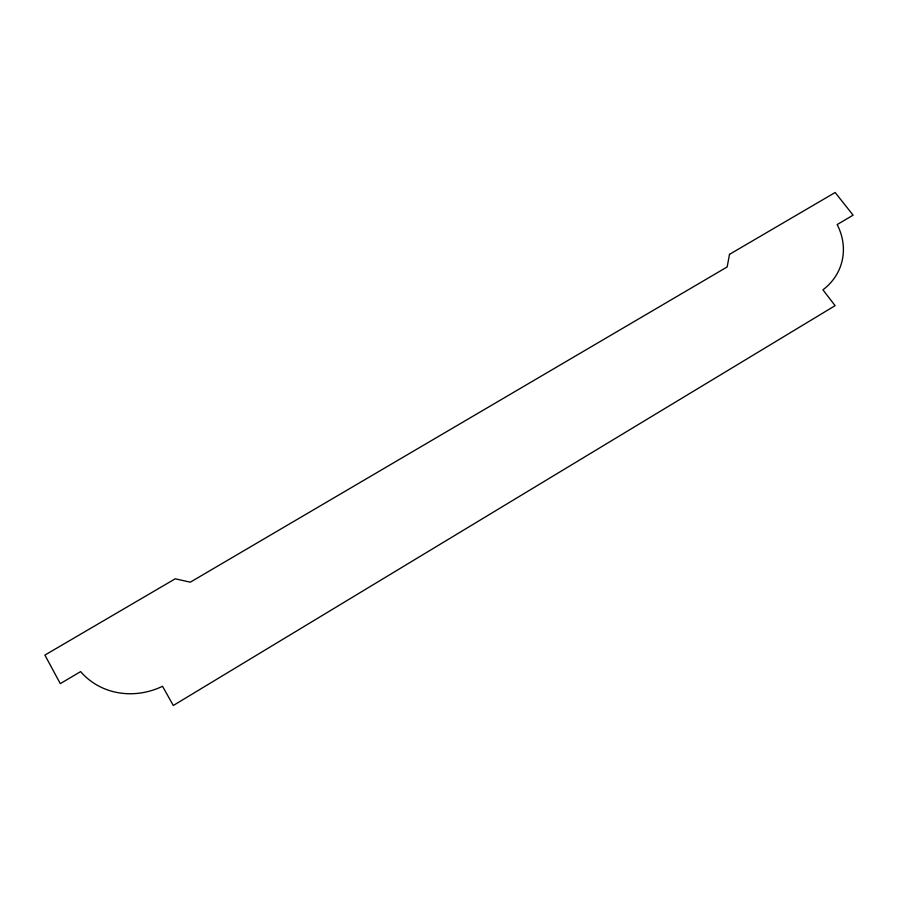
<?xml version="1.0" encoding="UTF-8"?>
<svg xmlns="http://www.w3.org/2000/svg" width="898" height="898" viewBox="0 0 898 898"><rect width="100%" height="100%" fill="white"/><g stroke="black" fill="none" stroke-linecap="round" stroke-linejoin="round"><path stroke-width="1.35" d="M729.524 254.336L727.155 266.953L190.297 582.185L175.245 578.795L44.9 655.091L60.289 683.625L80.629 671.614A71.862 66.407 -37.1 0 0 162.516 686.274L173.303 705.491L835.106 305.657L822.916 289.829A63.275 55.698 18.2 0 0 837.149 224.59L853.1 215.161L835.162 192.509L729.524 254.336"/></g></svg>
